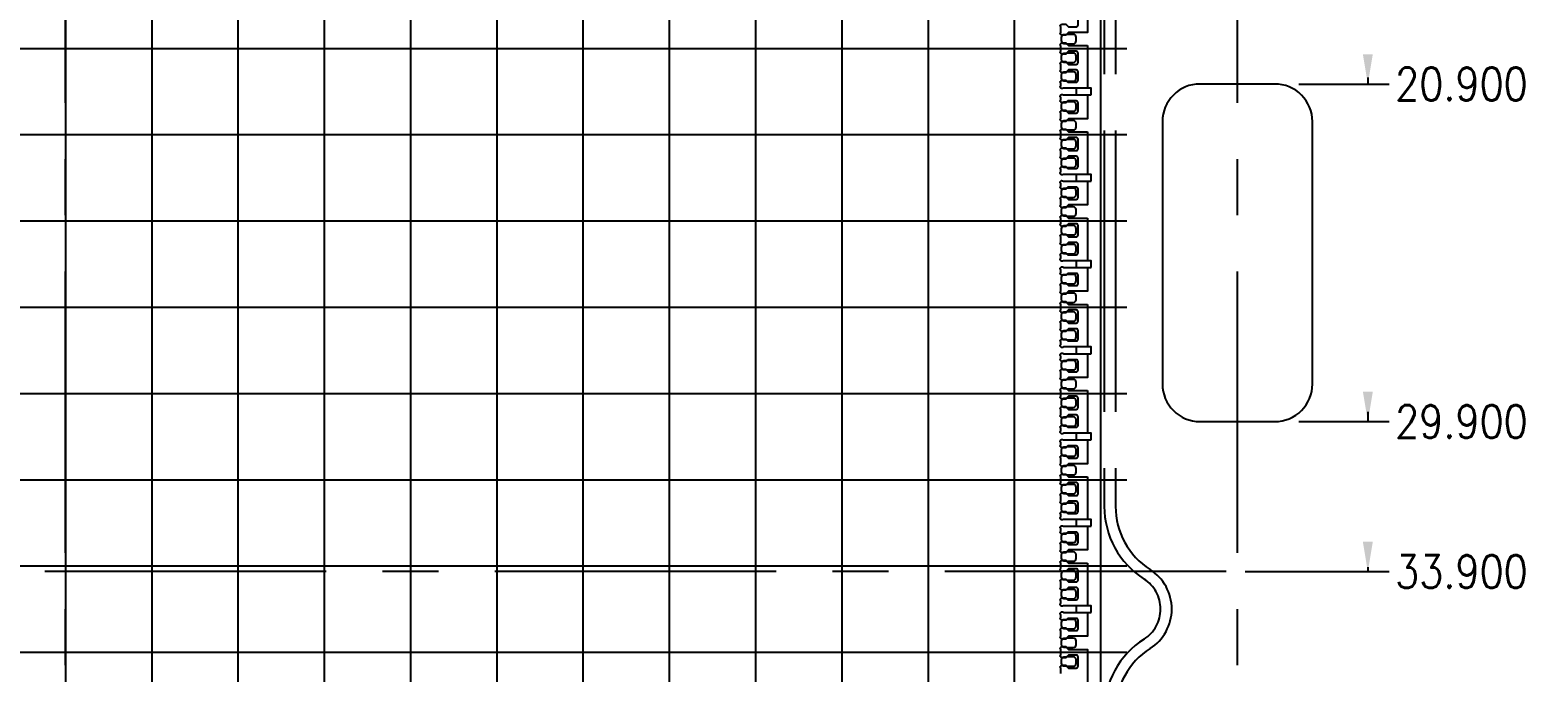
# Model space of a CAD drawing. Extents: x -105 to 405, y -68 to 126.
# Drawn here: x 264.11 to 303.95, y 63.49 to 80.62 of the extents above; entities that cross this region are included whole.
import ezdxf

# ---------------------------------------------------------------- set-up
doc = ezdxf.new("R2010")
doc.units = 0
doc.linetypes.add('CENTER', pattern=[12, 7.5, -1.5, 1.5, -1.5])
doc.linetypes.add('PHANTOM', pattern=[15, 7.5, -1.5, 1.5, -1.5, 1.5, -1.5])
doc.layers.add('2', color=7, linetype='CONTINUOUS')
doc.layers.add('2D', color=4, linetype='CONTINUOUS')
doc.styles.get("Standard").update_dxf_attribs({"font": 'ROMANS', "bigfont": 'EXTFONT2'})

msp = doc.modelspace()

# ---------------------------------------------------------------- linework, layer by layer
at = {"layer": '2', "linetype": 'CONTINUOUS'}
for points in [[(292.0045, 80.5499), (291.8045, 80.5499), (291.7295, 80.4749), (291.6295, 80.4749, -0.6718011), (291.5945, 80.5606), (291.5945, 80.6892, -0.6718011), (291.6295, 80.7749), (291.7295, 80.7749), (291.8045, 80.6999), (292.0045, 80.6999, 0.4142136), (292.0545, 80.7499), (292.0545, 80.9749, 0.4142136), (292.0045, 81.0249), (291.7795, 81.0249), (291.7295, 80.9749), (291.6295, 80.9749, -0.6718011), (291.5945, 81.0606), (291.5945, 81.1142, -1.010051), (291.6652, 81.1849), (292.3045, 81.1849), (292.3045, 80.5499)], [(292.3045, 80.1999), (292.3045, 79.0649), (291.6652, 79.0649, -1.010051), (291.5945, 79.1356), (291.5945, 79.1892, -0.6718011), (291.6295, 79.2749), (291.7295, 79.2749), (291.7795, 79.2249), (292.0045, 79.2249, 0.4142136), (292.0545, 79.2749), (292.0545, 79.4999, 0.4142136), (292.0045, 79.5499), (291.8045, 79.5499), (291.7295, 79.4749), (291.6295, 79.4749, -0.6718011), (291.5945, 79.5606), (291.5945, 79.6892, -0.6718011), (291.6295, 79.7749), (291.7295, 79.7749), (291.8045, 79.6999), (292.0045, 79.6999, 0.4142136), (292.0545, 79.7499), (292.0545, 79.9999, 0.4142136), (292.0045, 80.0499), (291.8045, 80.0499), (291.7295, 79.9749), (291.6295, 79.9749, -0.6718011), (291.5945, 80.0606), (291.5945, 80.1892, -0.6718011), (291.6295, 80.2749), (291.7295, 80.2749), (291.8045, 80.1999), (292.0045, 80.1999)], [(292.0045, 78.2499), (291.8045, 78.2499), (291.7295, 78.1749), (291.6295, 78.1749, -0.6718011), (291.5945, 78.2606), (291.5945, 78.3892, -0.6718011), (291.6295, 78.4749), (291.7295, 78.4749), (291.8045, 78.3999), (292.0045, 78.3999, 0.4142136), (292.0545, 78.4499), (292.0545, 78.6749, 0.4142136), (292.0045, 78.7249), (291.7795, 78.7249), (291.7295, 78.6749), (291.6295, 78.6749, -0.6718011), (291.5945, 78.7606), (291.5945, 78.8142, -1.010051), (291.6652, 78.8849), (292.3045, 78.8849), (292.3045, 78.2499)], [(298.3045, 71.1749), (298.3045, 78.1749, 0.4142136), (297.3045, 79.1749), (295.3045, 79.1749, 0.4142136), (294.3045, 78.1749), (294.3045, 71.1749, 0.4142136), (295.3045, 70.1749), (297.3045, 70.1749, 0.4142136)], [(292.3045, 77.8999), (292.3045, 76.7649), (291.6652, 76.7649, -1.010051), (291.5945, 76.8356), (291.5945, 76.8892, -0.6718011), (291.6295, 76.9749), (291.7295, 76.9749), (291.7795, 76.9249), (292.0045, 76.9249, 0.4142136), (292.0545, 76.9749), (292.0545, 77.1999, 0.4142136), (292.0045, 77.2499), (291.8045, 77.2499), (291.7295, 77.1749), (291.6295, 77.1749, -0.6718011), (291.5945, 77.2606), (291.5945, 77.3892, -0.6718011), (291.6295, 77.4749), (291.7295, 77.4749), (291.8045, 77.3999), (292.0045, 77.3999, 0.4142136), (292.0545, 77.4499), (292.0545, 77.6999, 0.4142136), (292.0045, 77.7499), (291.8045, 77.7499), (291.7295, 77.6749), (291.6295, 77.6749, -0.6718011), (291.5945, 77.7606), (291.5945, 77.8892, -0.6718011), (291.6295, 77.9749), (291.7295, 77.9749), (291.8045, 77.8999), (292.0045, 77.8999)], [(292.0045, 75.9499), (291.8045, 75.9499), (291.7295, 75.8749), (291.6295, 75.8749, -0.6718011), (291.5945, 75.9606), (291.5945, 76.0892, -0.6718011), (291.6295, 76.1749), (291.7295, 76.1749), (291.8045, 76.0999), (292.0045, 76.0999, 0.4142136), (292.0545, 76.1499), (292.0545, 76.3749, 0.4142136), (292.0045, 76.4249), (291.7795, 76.4249), (291.7295, 76.3749), (291.6295, 76.3749, -0.6718011), (291.5945, 76.4606), (291.5945, 76.5142, -1.010051), (291.6652, 76.5849), (292.3045, 76.5849), (292.3045, 75.9499)], [(292.3045, 75.5999), (292.3045, 74.4649), (291.6652, 74.4649, -1.010051), (291.5945, 74.5356), (291.5945, 74.5892, -0.6718011), (291.6295, 74.6749), (291.7295, 74.6749), (291.7795, 74.6249), (292.0045, 74.6249, 0.4142136), (292.0545, 74.6749), (292.0545, 74.8999, 0.4142136), (292.0045, 74.9499), (291.8045, 74.9499), (291.7295, 74.8749), (291.6295, 74.8749, -0.6718011), (291.5945, 74.9606), (291.5945, 75.0892, -0.6718011), (291.6295, 75.1749), (291.7295, 75.1749), (291.8045, 75.0999), (292.0045, 75.0999, 0.4142136), (292.0545, 75.1499), (292.0545, 75.3999, 0.4142136), (292.0045, 75.4499), (291.8045, 75.4499), (291.7295, 75.3749), (291.6295, 75.3749, -0.6718011), (291.5945, 75.4606), (291.5945, 75.5892, -0.6718011), (291.6295, 75.6749), (291.7295, 75.6749), (291.8045, 75.5999), (292.0045, 75.5999)], [(292.0045, 73.6499), (291.8045, 73.6499), (291.7295, 73.5749), (291.6295, 73.5749, -0.6718011), (291.5945, 73.6606), (291.5945, 73.7892, -0.6718011), (291.6295, 73.8749), (291.7295, 73.8749), (291.8045, 73.7999), (292.0045, 73.7999, 0.4142136), (292.0545, 73.8499), (292.0545, 74.0749, 0.4142136), (292.0045, 74.1249), (291.7795, 74.1249), (291.7295, 74.0749), (291.6295, 74.0749, -0.6718011), (291.5945, 74.1606), (291.5945, 74.2142, -1.010051), (291.6652, 74.2849), (292.3045, 74.2849), (292.3045, 73.6499)], [(292.3045, 73.2999), (292.3045, 72.1649), (291.6652, 72.1649, -1.010051), (291.5945, 72.2356), (291.5945, 72.2892, -0.6718011), (291.6295, 72.3749), (291.7295, 72.3749), (291.7795, 72.3249), (292.0045, 72.3249, 0.4142136), (292.0545, 72.3749), (292.0545, 72.5999, 0.4142136), (292.0045, 72.6499), (291.8045, 72.6499), (291.7295, 72.5749), (291.6295, 72.5749, -0.6718011), (291.5945, 72.6606), (291.5945, 72.7892, -0.6718011), (291.6295, 72.8749), (291.7295, 72.8749), (291.8045, 72.7999), (292.0045, 72.7999, 0.4142136), (292.0545, 72.8499), (292.0545, 73.0999, 0.4142136), (292.0045, 73.1499), (291.8045, 73.1499), (291.7295, 73.0749), (291.6295, 73.0749, -0.6718011), (291.5945, 73.1606), (291.5945, 73.2892, -0.6718011), (291.6295, 73.3749), (291.7295, 73.3749), (291.8045, 73.2999), (292.0045, 73.2999)], [(292.0045, 71.3499), (291.8045, 71.3499), (291.7295, 71.2749), (291.6295, 71.2749, -0.6718011), (291.5945, 71.3606), (291.5945, 71.4892, -0.6718011), (291.6295, 71.5749), (291.7295, 71.5749), (291.8045, 71.4999), (292.0045, 71.4999, 0.4142136), (292.0545, 71.5499), (292.0545, 71.7749, 0.4142136), (292.0045, 71.8249), (291.7795, 71.8249), (291.7295, 71.7749), (291.6295, 71.7749, -0.6718011), (291.5945, 71.8606), (291.5945, 71.9142, -1.010051), (291.6652, 71.9849), (292.3045, 71.9849), (292.3045, 71.3499)], [(292.3045, 70.9999), (292.3045, 69.8649), (291.6652, 69.8649, -1.010051), (291.5945, 69.9356), (291.5945, 69.9892, -0.6718011), (291.6295, 70.0749), (291.7295, 70.0749), (291.7795, 70.0249), (292.0045, 70.0249, 0.4142136), (292.0545, 70.0749), (292.0545, 70.2999, 0.4142136), (292.0045, 70.3499), (291.8045, 70.3499), (291.7295, 70.2749), (291.6295, 70.2749, -0.6718011), (291.5945, 70.3606), (291.5945, 70.4892, -0.6718011), (291.6295, 70.5749), (291.7295, 70.5749), (291.8045, 70.4999), (292.0045, 70.4999, 0.4142136), (292.0545, 70.5499), (292.0545, 70.7999, 0.4142136), (292.0045, 70.8499), (291.8045, 70.8499), (291.7295, 70.7749), (291.6295, 70.7749, -0.6718011), (291.5945, 70.8606), (291.5945, 70.9892, -0.6718011), (291.6295, 71.0749), (291.7295, 71.0749), (291.8045, 70.9999), (292.0045, 70.9999)], [(292.0045, 69.0499), (291.8045, 69.0499), (291.7295, 68.9749), (291.6295, 68.9749, -0.6718011), (291.5945, 69.0606), (291.5945, 69.1892, -0.6718011), (291.6295, 69.2749), (291.7295, 69.2749), (291.8045, 69.1999), (292.0045, 69.1999, 0.4142136), (292.0545, 69.2499), (292.0545, 69.4749, 0.4142136), (292.0045, 69.5249), (291.7795, 69.5249), (291.7295, 69.4749), (291.6295, 69.4749, -0.6718011), (291.5945, 69.5606), (291.5945, 69.6142, -1.010051), (291.6652, 69.6849), (292.3045, 69.6849), (292.3045, 69.0499)], [(292.3045, 68.6999), (292.3045, 67.5649), (291.6652, 67.5649, -1.010051), (291.5945, 67.6356), (291.5945, 67.6892, -0.6718011), (291.6295, 67.7749), (291.7295, 67.7749), (291.7795, 67.7249), (292.0045, 67.7249, 0.4142136), (292.0545, 67.7749), (292.0545, 67.9999, 0.4142136), (292.0045, 68.0499), (291.8045, 68.0499), (291.7295, 67.9749), (291.6295, 67.9749, -0.6718011), (291.5945, 68.0606), (291.5945, 68.1892, -0.6718011), (291.6295, 68.2749), (291.7295, 68.2749), (291.8045, 68.1999), (292.0045, 68.1999, 0.4142136), (292.0545, 68.2499), (292.0545, 68.4999, 0.4142136), (292.0045, 68.5499), (291.8045, 68.5499), (291.7295, 68.4749), (291.6295, 68.4749, -0.6718011), (291.5945, 68.5606), (291.5945, 68.6892, -0.6718011), (291.6295, 68.7749), (291.7295, 68.7749), (291.8045, 68.6999), (292.0045, 68.6999)], [(292.0045, 66.7499), (291.8045, 66.7499), (291.7295, 66.6749), (291.6295, 66.6749, -0.6718011), (291.5945, 66.7606), (291.5945, 66.8892, -0.6718011), (291.6295, 66.9749), (291.7295, 66.9749), (291.8045, 66.8999), (292.0045, 66.8999, 0.4142136), (292.0545, 66.9499), (292.0545, 67.1749, 0.4142136), (292.0045, 67.2249), (291.7795, 67.2249), (291.7295, 67.1749), (291.6295, 67.1749, -0.6718011), (291.5945, 67.2606), (291.5945, 67.3142, -1.010051), (291.6652, 67.3849), (292.3045, 67.3849), (292.3045, 66.7499)], [(292.3045, 66.3999), (292.3045, 65.2649), (291.6652, 65.2649, -1.010051), (291.5945, 65.3356), (291.5945, 65.3892, -0.6718011), (291.6295, 65.4749), (291.7295, 65.4749), (291.7795, 65.4249), (292.0045, 65.4249, 0.4142136), (292.0545, 65.4749), (292.0545, 65.6999, 0.4142136), (292.0045, 65.7499), (291.8045, 65.7499), (291.7295, 65.6749), (291.6295, 65.6749, -0.6718011), (291.5945, 65.7606), (291.5945, 65.8892, -0.6718011), (291.6295, 65.9749), (291.7295, 65.9749), (291.8045, 65.8999), (292.0045, 65.8999, 0.4142136), (292.0545, 65.9499), (292.0545, 66.1999, 0.4142136), (292.0045, 66.2499), (291.8045, 66.2499), (291.7295, 66.1749), (291.6295, 66.1749, -0.6718011), (291.5945, 66.2606), (291.5945, 66.3892, -0.6718011), (291.6295, 66.4749), (291.7295, 66.4749), (291.8045, 66.3999), (292.0045, 66.3999)], [(292.0045, 64.4499), (291.8045, 64.4499), (291.7295, 64.3749), (291.6295, 64.3749, -0.6718011), (291.5945, 64.4606), (291.5945, 64.5892, -0.6718011), (291.6295, 64.6749), (291.7295, 64.6749), (291.8045, 64.5999), (292.0045, 64.5999, 0.4142136), (292.0545, 64.6499), (292.0545, 64.8749, 0.4142136), (292.0045, 64.9249), (291.7795, 64.9249), (291.7295, 64.8749), (291.6295, 64.8749, -0.6718011), (291.5945, 64.9606), (291.5945, 65.0142, -1.010051), (291.6652, 65.0849), (292.3045, 65.0849), (292.3045, 64.4499)]]:
    msp.add_lwpolyline(points, format="xyb", close=True, dxfattribs=at)
msp.add_lwpolyline([(291.5945, 63.4606), (291.5945, 63.5892, -0.6718011), (291.6295, 63.6749), (291.7295, 63.6749), (291.8045, 63.5999), (292.0045, 63.5999, 0.4142136), (292.0545, 63.6499), (292.0545, 63.8999, 0.4142136), (292.0045, 63.9499), (291.8045, 63.9499), (291.7295, 63.8749), (291.6295, 63.8749, -0.6718011), (291.5945, 63.9606), (291.5945, 64.0892, -0.6718011), (291.6295, 64.1749), (291.7295, 64.1749), (291.8045, 64.0999), (292.0045, 64.0999), (292.3045, 64.0999), (292.3045, 62.9649)], format="xyb", dxfattribs=at)
at = {"layer": '2D', "color": 7, "linetype": 'CENTER'}
for p, q in [((265.0545, 30.6749), (265.0545, 101.6749)), ((296.3045, 30.6749), (296.3045, 101.6749)), ((296.0045, 66.1749), (229.5045, 66.1749))]:
    msp.add_line(p, q, dxfattribs=at)
at = {"layer": '2D'}
for p, q in [((265.0545, 96.9749), (265.0545, 33.3749)), ((267.3545, 96.9749), (267.3545, 33.3749)), ((269.6545, 96.9749), (269.6545, 33.3749)), ((271.9545, 96.9749), (271.9545, 33.3749)), ((274.2545, 96.9749), (274.2545, 33.3749)), ((276.5545, 96.9749), (276.5545, 33.3749)), ((278.8545, 96.9749), (278.8545, 33.3749)), ((281.1545, 96.9749), (281.1545, 33.3749)), ((283.4545, 96.9749), (283.4545, 33.3749)), ((285.7545, 96.9749), (285.7545, 33.3749)), ((288.0545, 96.9749), (288.0545, 33.3749)), ((290.3545, 96.9749), (290.3545, 33.3749)), ((236.7545, 80.1249), (293.3545, 80.1249)), ((236.7545, 77.8249), (293.3545, 77.8249)), ((236.7545, 75.5249), (293.3545, 75.5249)), ((236.7545, 73.2249), (293.3545, 73.2249)), ((236.7545, 70.9249), (293.3545, 70.9249)), ((236.7545, 68.6249), (293.3545, 68.6249)), ((236.7545, 66.3249), (293.3545, 66.3249)), ((236.7545, 64.0249), (293.3545, 64.0249))]:
    msp.add_line(p, q, dxfattribs=at)
at = {"layer": '2D', "color": 7, "linetype": 'CONTINUOUS'}
for p, q in [((299.7828, 79.3473), (299.7828, 79.1749)), ((297.9395, 79.1749), (300.3543, 79.1749)), ((297.9395, 70.1749), (300.3543, 70.1749)), ((299.7828, 70.4377), (299.7828, 70.1749)), ((296.5101, 66.1749), (300.3543, 66.1749)), ((299.7828, 66.2917), (299.7828, 66.1749))]:
    msp.add_line(p, q, dxfattribs=at)
at = {"layer": '2D', "color": 3, "linetype": 'PHANTOM'}
for points in [[(237.0545, 62.4363, 0.2559241), (236.1314, 64.1216, -0.5477226), (236.1314, 66.2282, 0.2559241), (237.0545, 67.9135), (237.0545, 92.9363, 0.2559241), (236.1314, 94.6216, -0.9166595), (237.2852, 96.8288, 0.0990195), (238.0545, 96.6749), (292.0545, 96.6749, 0.0990195), (292.8237, 96.8288, -0.9166595), (293.9776, 94.6216, 0.2559241), (293.0545, 92.9363), (293.0545, 67.9135, 0.2559241), (293.9776, 66.2282, -0.5477226), (293.9776, 64.1216, 0.2559241), (293.0545, 62.4363), (293.0545, 37.4135, 0.2559241), (293.9776, 35.7282, -0.9166595), (292.8237, 33.5211, 0.0990195), (292.0545, 33.6749), (238.0545, 33.6749, 0.0990195), (237.2852, 33.5211, -0.9166595), (236.1314, 35.7282, 0.2559241), (237.0545, 37.4135)], [(237.3545, 62.4363, 0.2559241), (236.2929, 64.3744, -0.5477226), (236.2929, 65.9755, 0.2559241), (237.3545, 67.9135), (237.3545, 92.9363, 0.2559241), (236.2929, 94.8744, -0.9166595), (237.1699, 96.5519, 0.0990195), (238.0545, 96.3749), (292.0545, 96.3749, 0.0990195), (292.9391, 96.5519, -0.9166595), (293.816, 94.8744, 0.2559241), (292.7545, 92.9363), (292.7545, 67.9135, 0.2559241), (293.816, 65.9755, -0.5477226), (293.816, 64.3744, 0.2559241), (292.7545, 62.4363), (292.7545, 37.4135, 0.2559241), (293.816, 35.4755, -0.9166595), (292.9391, 33.798, 0.0990195), (292.0545, 33.9749), (238.0545, 33.9749, 0.0990195), (237.1699, 33.798, -0.9166595), (236.2929, 35.4755, 0.2559241), (237.3545, 37.4135)]]:
    msp.add_lwpolyline(points, format="xyb", close=True, dxfattribs=at)
at = {"layer": '2D', "linetype": 'CONTINUOUS'}
msp.add_lwpolyline([(292.6545, 81.2749), (292.6545, 78.9749), (292.6545, 76.6749), (292.6545, 74.3749), (292.6545, 72.0749), (292.6545, 69.7749), (292.6545, 67.4749), (292.6545, 65.1749), (292.6545, 62.8749)], dxfattribs=at)
for points in [[(291.9295, 80.4999), (291.7545, 80.4999), (291.7295, 80.4899), (291.6795, 80.4899, 0.4142136), (291.6045, 80.4149), (291.6045, 80.3349, 0.4142136), (291.6795, 80.2599), (291.7295, 80.2599), (291.7545, 80.2499), (291.9295, 80.2499, 0.4142136), (292.0045, 80.3249), (292.0045, 80.4249, 0.4142136)], [(291.9295, 79.9999), (291.7545, 79.9999), (291.7295, 79.9899), (291.6795, 79.9899, 0.4142136), (291.6045, 79.9149), (291.6045, 79.8349, 0.4142136), (291.6795, 79.7599), (291.7295, 79.7599), (291.7545, 79.7499), (291.9295, 79.7499, 0.4142136), (292.0045, 79.8249), (292.0045, 79.9249, 0.4142136)], [(291.9295, 79.4999), (291.7545, 79.4999), (291.7295, 79.4899), (291.6795, 79.4899, 0.4142136), (291.6045, 79.4149), (291.6045, 79.3349, 0.4142136), (291.6795, 79.2599), (291.7295, 79.2599), (291.7545, 79.2499), (291.9295, 79.2499, 0.4142136), (292.0045, 79.3249), (292.0045, 79.4249, 0.4142136)], [(291.9295, 78.6999), (291.7545, 78.6999), (291.7295, 78.6899), (291.6795, 78.6899, 0.4142136), (291.6045, 78.6149), (291.6045, 78.5349, 0.4142136), (291.6795, 78.4599), (291.7295, 78.4599), (291.7545, 78.4499), (291.9295, 78.4499, 0.4142136), (292.0045, 78.5249), (292.0045, 78.6249, 0.4142136)], [(291.9295, 78.1999), (291.7545, 78.1999), (291.7295, 78.1899), (291.6795, 78.1899, 0.4142136), (291.6045, 78.1149), (291.6045, 78.0349, 0.4142136), (291.6795, 77.9599), (291.7295, 77.9599), (291.7545, 77.9499), (291.9295, 77.9499, 0.4142136), (292.0045, 78.0249), (292.0045, 78.1249, 0.4142136)], [(291.9295, 77.6999), (291.7545, 77.6999), (291.7295, 77.6899), (291.6795, 77.6899, 0.4142136), (291.6045, 77.6149), (291.6045, 77.5349, 0.4142136), (291.6795, 77.4599), (291.7295, 77.4599), (291.7545, 77.4499), (291.9295, 77.4499, 0.4142136), (292.0045, 77.5249), (292.0045, 77.6249, 0.4142136)], [(291.9295, 77.1999), (291.7545, 77.1999), (291.7295, 77.1899), (291.6795, 77.1899, 0.4142136), (291.6045, 77.1149), (291.6045, 77.0349, 0.4142136), (291.6795, 76.9599), (291.7295, 76.9599), (291.7545, 76.9499), (291.9295, 76.9499, 0.4142136), (292.0045, 77.0249), (292.0045, 77.1249, 0.4142136)], [(291.9295, 76.3999), (291.7545, 76.3999), (291.7295, 76.3899), (291.6795, 76.3899, 0.4142136), (291.6045, 76.3149), (291.6045, 76.2349, 0.4142136), (291.6795, 76.1599), (291.7295, 76.1599), (291.7545, 76.1499), (291.9295, 76.1499, 0.4142136), (292.0045, 76.2249), (292.0045, 76.3249, 0.4142136)], [(291.9295, 75.8999), (291.7545, 75.8999), (291.7295, 75.8899), (291.6795, 75.8899, 0.4142136), (291.6045, 75.8149), (291.6045, 75.7349, 0.4142136), (291.6795, 75.6599), (291.7295, 75.6599), (291.7545, 75.6499), (291.9295, 75.6499, 0.4142136), (292.0045, 75.7249), (292.0045, 75.8249, 0.4142136)], [(291.9295, 75.3999), (291.7545, 75.3999), (291.7295, 75.3899), (291.6795, 75.3899, 0.4142136), (291.6045, 75.3149), (291.6045, 75.2349, 0.4142136), (291.6795, 75.1599), (291.7295, 75.1599), (291.7545, 75.1499), (291.9295, 75.1499, 0.4142136), (292.0045, 75.2249), (292.0045, 75.3249, 0.4142136)], [(291.9295, 74.8999), (291.7545, 74.8999), (291.7295, 74.8899), (291.6795, 74.8899, 0.4142136), (291.6045, 74.8149), (291.6045, 74.7349, 0.4142136), (291.6795, 74.6599), (291.7295, 74.6599), (291.7545, 74.6499), (291.9295, 74.6499, 0.4142136), (292.0045, 74.7249), (292.0045, 74.8249, 0.4142136)], [(291.9295, 74.0999), (291.7545, 74.0999), (291.7295, 74.0899), (291.6795, 74.0899, 0.4142136), (291.6045, 74.0149), (291.6045, 73.9349, 0.4142136), (291.6795, 73.8599), (291.7295, 73.8599), (291.7545, 73.8499), (291.9295, 73.8499, 0.4142136), (292.0045, 73.9249), (292.0045, 74.0249, 0.4142136)], [(291.9295, 73.5999), (291.7545, 73.5999), (291.7295, 73.5899), (291.6795, 73.5899, 0.4142136), (291.6045, 73.5149), (291.6045, 73.4349, 0.4142136), (291.6795, 73.3599), (291.7295, 73.3599), (291.7545, 73.3499), (291.9295, 73.3499, 0.4142136), (292.0045, 73.4249), (292.0045, 73.5249, 0.4142136)], [(291.9295, 73.0999), (291.7545, 73.0999), (291.7295, 73.0899), (291.6795, 73.0899, 0.4142136), (291.6045, 73.0149), (291.6045, 72.9349, 0.4142136), (291.6795, 72.8599), (291.7295, 72.8599), (291.7545, 72.8499), (291.9295, 72.8499, 0.4142136), (292.0045, 72.9249), (292.0045, 73.0249, 0.4142136)], [(291.9295, 72.5999), (291.7545, 72.5999), (291.7295, 72.5899), (291.6795, 72.5899, 0.4142136), (291.6045, 72.5149), (291.6045, 72.4349, 0.4142136), (291.6795, 72.3599), (291.7295, 72.3599), (291.7545, 72.3499), (291.9295, 72.3499, 0.4142136), (292.0045, 72.4249), (292.0045, 72.5249, 0.4142136)], [(291.9295, 71.7999), (291.7545, 71.7999), (291.7295, 71.7899), (291.6795, 71.7899, 0.4142136), (291.6045, 71.7149), (291.6045, 71.6349, 0.4142136), (291.6795, 71.5599), (291.7295, 71.5599), (291.7545, 71.5499), (291.9295, 71.5499, 0.4142136), (292.0045, 71.6249), (292.0045, 71.7249, 0.4142136)], [(291.9295, 71.2999), (291.7545, 71.2999), (291.7295, 71.2899), (291.6795, 71.2899, 0.4142136), (291.6045, 71.2149), (291.6045, 71.1349, 0.4142136), (291.6795, 71.0599), (291.7295, 71.0599), (291.7545, 71.0499), (291.9295, 71.0499, 0.4142136), (292.0045, 71.1249), (292.0045, 71.2249, 0.4142136)], [(291.9295, 70.7999), (291.7545, 70.7999), (291.7295, 70.7899), (291.6795, 70.7899, 0.4142136), (291.6045, 70.7149), (291.6045, 70.6349, 0.4142136), (291.6795, 70.5599), (291.7295, 70.5599), (291.7545, 70.5499), (291.9295, 70.5499, 0.4142136), (292.0045, 70.6249), (292.0045, 70.7249, 0.4142136)], [(291.9295, 70.2999), (291.7545, 70.2999), (291.7295, 70.2899), (291.6795, 70.2899, 0.4142136), (291.6045, 70.2149), (291.6045, 70.1349, 0.4142136), (291.6795, 70.0599), (291.7295, 70.0599), (291.7545, 70.0499), (291.9295, 70.0499, 0.4142136), (292.0045, 70.1249), (292.0045, 70.2249, 0.4142136)], [(291.9295, 69.4999), (291.7545, 69.4999), (291.7295, 69.4899), (291.6795, 69.4899, 0.4142136), (291.6045, 69.4149), (291.6045, 69.3349, 0.4142136), (291.6795, 69.2599), (291.7295, 69.2599), (291.7545, 69.2499), (291.9295, 69.2499, 0.4142136), (292.0045, 69.3249), (292.0045, 69.4249, 0.4142136)], [(291.9295, 68.9999), (291.7545, 68.9999), (291.7295, 68.9899), (291.6795, 68.9899, 0.4142136), (291.6045, 68.9149), (291.6045, 68.8349, 0.4142136), (291.6795, 68.7599), (291.7295, 68.7599), (291.7545, 68.7499), (291.9295, 68.7499, 0.4142136), (292.0045, 68.8249), (292.0045, 68.9249, 0.4142136)], [(291.9295, 68.4999), (291.7545, 68.4999), (291.7295, 68.4899), (291.6795, 68.4899, 0.4142136), (291.6045, 68.4149), (291.6045, 68.3349, 0.4142136), (291.6795, 68.2599), (291.7295, 68.2599), (291.7545, 68.2499), (291.9295, 68.2499, 0.4142136), (292.0045, 68.3249), (292.0045, 68.4249, 0.4142136)], [(291.9295, 67.9999), (291.7545, 67.9999), (291.7295, 67.9899), (291.6795, 67.9899, 0.4142136), (291.6045, 67.9149), (291.6045, 67.8349, 0.4142136), (291.6795, 67.7599), (291.7295, 67.7599), (291.7545, 67.7499), (291.9295, 67.7499, 0.4142136), (292.0045, 67.8249), (292.0045, 67.9249, 0.4142136)], [(291.9295, 67.1999), (291.7545, 67.1999), (291.7295, 67.1899), (291.6795, 67.1899, 0.4142136), (291.6045, 67.1149), (291.6045, 67.0349, 0.4142136), (291.6795, 66.9599), (291.7295, 66.9599), (291.7545, 66.9499), (291.9295, 66.9499, 0.4142136), (292.0045, 67.0249), (292.0045, 67.1249, 0.4142136)], [(291.9295, 66.6999), (291.7545, 66.6999), (291.7295, 66.6899), (291.6795, 66.6899, 0.4142136), (291.6045, 66.6149), (291.6045, 66.5349, 0.4142136), (291.6795, 66.4599), (291.7295, 66.4599), (291.7545, 66.4499), (291.9295, 66.4499, 0.4142136), (292.0045, 66.5249), (292.0045, 66.6249, 0.4142136)], [(291.9295, 66.1999), (291.7545, 66.1999), (291.7295, 66.1899), (291.6795, 66.1899, 0.4142136), (291.6045, 66.1149), (291.6045, 66.0349, 0.4142136), (291.6795, 65.9599), (291.7295, 65.9599), (291.7545, 65.9499), (291.9295, 65.9499, 0.4142136), (292.0045, 66.0249), (292.0045, 66.1249, 0.4142136)], [(291.9295, 65.6999), (291.7545, 65.6999), (291.7295, 65.6899), (291.6795, 65.6899, 0.4142136), (291.6045, 65.6149), (291.6045, 65.5349, 0.4142136), (291.6795, 65.4599), (291.7295, 65.4599), (291.7545, 65.4499), (291.9295, 65.4499, 0.4142136), (292.0045, 65.5249), (292.0045, 65.6249, 0.4142136)], [(291.9295, 64.8999), (291.7545, 64.8999), (291.7295, 64.8899), (291.6795, 64.8899, 0.4142136), (291.6045, 64.8149), (291.6045, 64.7349, 0.4142136), (291.6795, 64.6599), (291.7295, 64.6599), (291.7545, 64.6499), (291.9295, 64.6499, 0.4142136), (292.0045, 64.7249), (292.0045, 64.8249, 0.4142136)], [(291.9295, 64.3999), (291.7545, 64.3999), (291.7295, 64.3899), (291.6795, 64.3899, 0.4142136), (291.6045, 64.3149), (291.6045, 64.2349, 0.4142136), (291.6795, 64.1599), (291.7295, 64.1599), (291.7545, 64.1499), (291.9295, 64.1499, 0.4142136), (292.0045, 64.2249), (292.0045, 64.3249, 0.4142136)], [(291.9295, 63.8999), (291.7545, 63.8999), (291.7295, 63.8899), (291.6795, 63.8899, 0.4142136), (291.6045, 63.8149), (291.6045, 63.7349, 0.4142136), (291.6795, 63.6599), (291.7295, 63.6599), (291.7545, 63.6499), (291.9295, 63.6499, 0.4142136), (292.0045, 63.7249), (292.0045, 63.8249, 0.4142136)]]:
    msp.add_lwpolyline(points, format="xyb", close=True, dxfattribs=at)
for points in [[(292.4045, 78.8849), (292.4045, 78.9749), (292.4045, 79.0649), (292.0045, 79.0649), (292.0045, 78.9749), (292.0045, 78.8849)], [(292.4045, 76.5849), (292.4045, 76.6749), (292.4045, 76.7649), (292.0045, 76.7649), (292.0045, 76.6749), (292.0045, 76.5849)], [(292.4045, 74.2849), (292.4045, 74.3749), (292.4045, 74.4649), (292.0045, 74.4649), (292.0045, 74.3749), (292.0045, 74.2849)], [(292.4045, 71.9849), (292.4045, 72.0749), (292.4045, 72.1649), (292.0045, 72.1649), (292.0045, 72.0749), (292.0045, 71.9849)], [(292.4045, 69.6849), (292.4045, 69.7749), (292.4045, 69.8649), (292.0045, 69.8649), (292.0045, 69.7749), (292.0045, 69.6849)], [(292.4045, 67.3849), (292.4045, 67.4749), (292.4045, 67.5649), (292.0045, 67.5649), (292.0045, 67.4749), (292.0045, 67.3849)], [(292.4045, 65.0849), (292.4045, 65.1749), (292.4045, 65.2649), (292.0045, 65.2649), (292.0045, 65.1749), (292.0045, 65.0849)]]:
    msp.add_lwpolyline(points, close=True, dxfattribs=at)
at = {"layer": '2D', "color": 7}
for points in [[(299.6505, 79.9687), (299.9151, 79.9687), (299.7828, 79.1749)], [(299.6505, 70.9687), (299.9151, 70.9687), (299.7828, 70.1749)], [(299.6505, 66.9687), (299.9151, 66.9687), (299.7828, 66.1749)]]:
    msp.add_solid(points, dxfattribs=at)

# ---------------------------------------------------------------- texts
at = {"layer": '2D', "color": 7, "char_height": 0.875, "attachment_point": 4}
for s, insert in [('\\W0.857143;20.900', (300.5106, 79.1749)), ('\\W0.857143;29.900', (300.5106, 70.1749)), ('\\W0.857143;33.900', (300.5106, 66.1749))]:
    msp.add_mtext(s, dxfattribs=dict(at, insert=insert))

doc.saveas('drawing.dxf')
